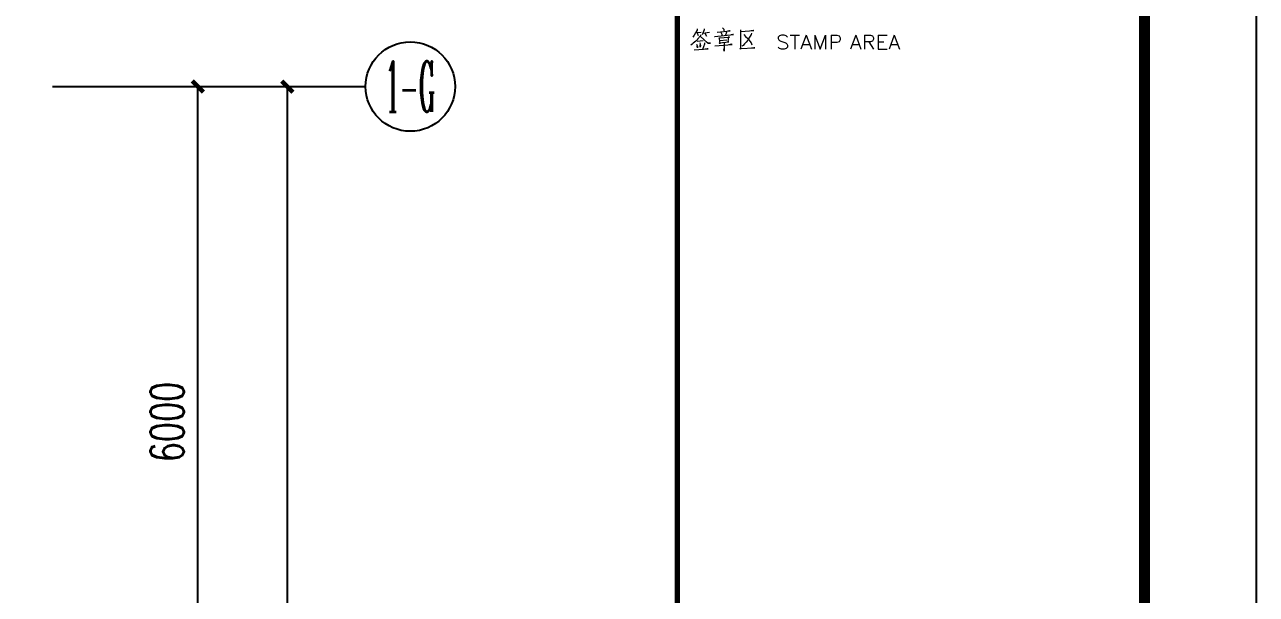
# Model space of a CAD drawing. Extents: x -6243262 to 3079315, y -2914302 to 172723.
# Drawn here: x -5502031 to -5491014, y -769481 to -764386 of the extents above; entities that cross this region are included whole.
import ezdxf
from ezdxf.enums import TextEntityAlignment as Align

# ---------------------------------------------------------------- set-up
doc = ezdxf.new("R2010")
doc.units = 0
doc.header["$LTSCALE"] = 1000
for name, color, linetype in [('AXIS', 3, 'Continuous'), ('AXIS_TEXT', 7, 'Continuous'), ('PUB_TITLE', 4, 'Continuous')]:
    doc.layers.add(name, color=color, linetype=linetype)
doc.styles.add('_TCH_AXIS', font='COMPLEX', dxfattribs={"bigfont": 'GBCBIG'})
doc.styles.add('_TCH_DIM_T3', font='SIMPLEX', dxfattribs={"width": 0.705882, "bigfont": 'GBCBIG'})
doc.styles.add('COMPLEX', font='COMPLEX')
doc.dimstyles.new('_TCH_ARCH&&100', dxfattribs={"dimtxt": 297.5, "dimasz": 100, "dimexe": 250, "dimexo": 300, "dimgap": 126.25, "dimtad": 1, "dimdec": 0, "dimzin": 0, "dimdsep": 46, "dimtxsty": '_TCH_DIM_T3', "dimblk": 'ARCHTICK', "dimcen": 0.09, "dimclrt": 7, "dimazin": 2, "dimtfac": 1, "dimtdec": 0, "dimtix": 1, "dimtmove": 2, "dimatfit": 3, "dimfxl": 0, "dimtolj": 1, "dimtzin": 0, "dimarcsym": 0})

# ---------------------------------------------------------------- blocks, each defined once
blk = doc.blocks.new('_AXISO')
at = {"color": 0}
blk.add_circle((0, 0), 0.5, dxfattribs=at)
at = {"layer": 'AXIS_TEXT', "color": 0, "style": 'COMPLEX', "width": 1.041667}
blk.add_attdef('A', text='', height=0.56, dxfattribs=at).set_placement((-0.25, -0.28), (0.25, -0.28), align=Align.FIT)
blk = doc.blocks.new('_ArchTick')
at = {"color": 0, "linetype": 'ByBlock', "const_width": 0.4}
blk.add_lwpolyline([(-0.5, -0.5), (0.5, 0.5)], dxfattribs=at)
blk = doc.blocks.new('*D242')
at = {"layer": 'AXIS', "color": 0, "lineweight": -2, "transparency": 16777216}
for p, q in [((1636095, -771452), (1638145, -771452)), ((1637895, -786952), (1637895, -771452)), ((1636095, -786952), (1638145, -786952))]:
    blk.add_line(p, q, dxfattribs=at)
at = {"layer": 'Defpoints', "color": 0, "transparency": 16777216}
for p in [(1635795, -771452), (1637895, -771452), (1635795, -786952)]:
    blk.add_point(p, dxfattribs=at)
at = {"layer": 'AXIS', "color": 0, "lineweight": -2, "transparency": 16777216, "xscale": 100, "yscale": 100, "zscale": 100}
for p, rotation in [((1637895, -771452), 90), ((1637895, -786952), 270)]:
    blk.add_blockref('_ArchTick', p, dxfattribs=dict(at, rotation=rotation))
at = {"layer": 'AXIS', "color": 7, "transparency": 16777216, "insert": (1637620, -779202), "char_height": 297.5, "attachment_point": 5, "rotation": 90, "style": '_TCH_DIM_T3'}
blk.add_mtext('\\A1;15500', dxfattribs=at)
blk = doc.blocks.new('*D246')
at = {"layer": 'AXIS', "color": 0, "lineweight": -2, "transparency": 16777216}
for p, q in [((1636095, -771452), (1637345, -771452)), ((1637095, -777452), (1637095, -771452)), ((1636095, -777452), (1637345, -777452))]:
    blk.add_line(p, q, dxfattribs=at)
at = {"layer": 'Defpoints', "color": 0, "transparency": 16777216}
for p in [(1635795, -771452), (1637095, -771452), (1635795, -777452)]:
    blk.add_point(p, dxfattribs=at)
at = {"layer": 'AXIS', "color": 0, "lineweight": -2, "transparency": 16777216, "xscale": 100, "yscale": 100, "zscale": 100}
for p, rotation in [((1637095, -771452), 90), ((1637095, -777452), 270)]:
    blk.add_blockref('_ArchTick', p, dxfattribs=dict(at, rotation=rotation))
at = {"layer": 'AXIS', "color": 7, "transparency": 16777216, "insert": (1636820, -774452), "char_height": 297.5, "attachment_point": 5, "rotation": 90, "style": '_TCH_DIM_T3'}
blk.add_mtext('\\A1;6000', dxfattribs=at)
blk = doc.blocks.new('TQ')
at = {"layer": 'PUB_TITLE', "const_width": 48.8}
blk.add_lwpolyline([(1746756, -758772), (1746756, -798756)], dxfattribs=at)
at = {"layer": 'PUB_TITLE'}
blk.add_lwpolyline([(1746756, -798756), (1750936, -798756), (1750936, -758772), (1746756, -758772)], close=True, dxfattribs=at)
at = {"layer": 'PUB_TITLE', "color": 140, "lineweight": 0}
for points in [[(1746965, -764478), (1746963, -764487), (1746937, -764516), (1746936, -764520), (1746923, -764535), (1746899, -764552), (1746888, -764561), (1746876, -764569)], [(1746934, -764424), (1746933, -764436), (1746920, -764460), (1746908, -764480), (1746895, -764497)], [(1746921, -764457), (1746969, -764452)], [(1746933, -764459), (1746944, -764484)], [(1746962, -764490), (1747028, -764552), (1747054, -764552), (1747028, -764551), (1747014, -764539)], [(1746995, -764424), (1746997, -764433), (1746977, -764478)], [(1746985, -764462), (1747044, -764454)], [(1747003, -764463), (1747018, -764490)], [(1747089, -764492), (1747092, -764492), (1747259, -764475), (1747253, -764473), (1747238, -764476)], [(1747112, -764454), (1747230, -764441), (1747223, -764441), (1747208, -764444)], [(1747128, -764500), (1747131, -764510), (1747137, -764558), (1747133, -764548), (1747217, -764539), (1747212, -764541), (1747218, -764492), (1747220, -764500), (1747131, -764508)], [(1747146, -764452), (1747153, -764470), (1747153, -764484)], [(1747161, -764414), (1747171, -764427), (1747172, -764431), (1747172, -764441)], [(1747194, -764449), (1747195, -764456), (1747186, -764480)], [(1747320, -764431), (1747322, -764447), (1747322, -764605), (1747316, -764600), (1747450, -764593), (1747440, -764592), (1747419, -764595)], [(1747325, -764446), (1747442, -764439), (1747437, -764437), (1747418, -764441)], [(1747419, -764462), (1747416, -764475), (1747408, -764488), (1747396, -764508), (1747386, -764525), (1747371, -764542), (1747357, -764559), (1747344, -764571), (1747334, -764577)], [(1747350, -764475), (1747367, -764492), (1747386, -764511), (1747404, -764535), (1747416, -764549), (1747424, -764567)], [(1747743, -764498), (1747731, -764486), (1747713, -764480), (1747689, -764480), (1747671, -764486), (1747659, -764498), (1747659, -764510), (1747665, -764522), (1747671, -764527), (1747683, -764534), (1747719, -764546), (1747731, -764552), (1747737, -764558), (1747743, -764569), (1747743, -764588), (1747731, -764599), (1747713, -764605), (1747689, -764605), (1747671, -764599), (1747659, -764588)], [(1747767, -764480), (1747850, -764480)], [(1747808, -764480), (1747808, -764605)], [(1747910, -764480), (1747862, -764605)], [(1747910, -764480), (1747957, -764605)], [(1747987, -764480), (1747987, -764605)], [(1747987, -764480), (1748035, -764605), (1748083, -764480), (1748083, -764605)], [(1748131, -764480), (1748131, -764605)], [(1748131, -764480), (1748184, -764480), (1748203, -764486), (1748208, -764492), (1748214, -764504), (1748214, -764522), (1748208, -764534), (1748203, -764540), (1748184, -764546), (1748131, -764546)], [(1748352, -764480), (1748304, -764605)], [(1748352, -764480), (1748399, -764605)], [(1748429, -764480), (1748429, -764605)], [(1748429, -764480), (1748483, -764480), (1748501, -764486), (1748506, -764492), (1748512, -764504), (1748512, -764516), (1748506, -764527), (1748501, -764534), (1748483, -764540), (1748429, -764540)], [(1748554, -764480), (1748554, -764605)], [(1748554, -764480), (1748632, -764480)], [(1748697, -764480), (1748650, -764605)], [(1748697, -764480), (1748745, -764605)], [(1746906, -764612), (1747031, -764603), (1747023, -764603), (1747005, -764605)], [(1746927, -764561), (1746936, -764582), (1746936, -764592), (1746934, -764579)], [(1746987, -764531), (1746934, -764538)], [(1746959, -764548), (1746965, -764573), (1746962, -764586), (1746962, -764567)], [(1747000, -764549), (1747000, -764561), (1746980, -764607)], [(1747093, -764576), (1747248, -764564), (1747240, -764562), (1747218, -764567)], [(1747135, -764529), (1747199, -764523)], [(1747174, -764548), (1747174, -764624), (1747172, -764612), (1747174, -764600)], [(1747880, -764563), (1747940, -764563)], [(1748321, -764563), (1748382, -764563)], [(1748470, -764540), (1748512, -764605)], [(1748554, -764540), (1748602, -764540)], [(1748554, -764605), (1748632, -764605)], [(1748668, -764563), (1748727, -764563)]]:
    blk.add_lwpolyline(points, dxfattribs=at)
blk = doc.blocks.new('66')
at = {"layer": 'AXIS', "color": 8}
blk.add_line((1635795.1, -771452.2), (1638595.1, -771452.2), dxfattribs=at)
ref = blk.add_blockref('_AXISO', (1638995.1, -771452.2), dxfattribs=dict(at, xscale=800, yscale=800, zscale=800))
ref.add_attrib('A', '1-G', dxfattribs={"layer": 'AXIS_TEXT', "color": 8, "height": 452.55, "style": '_TCH_AXIS', "width": 0.355932}).set_placement((1638768.8, -771678.5), (1639221.4, -771678.5), align=Align.FIT)
for p1, distance, picture, middle in [((1635795.1, -786952.2), -2100, '*D242', (1637620.1, -779202.2)), ((1635795.1, -777452.2), -1300, '*D246', (1636820.1, -774452.2))]:
    dim = blk.add_aligned_dim(p1=p1, p2=(1635795.1, -771452.2), distance=distance, dimstyle='_TCH_ARCH&&100', dxfattribs=at)
    dim.commit()
    dim.dimension.update_dxf_attribs({"geometry": picture, "text_midpoint": middle})

msp = doc.modelspace()

# ---------------------------------------------------------------- linework, layer by layer
at = {"layer": 'PUB_TITLE'}
msp.add_lwpolyline([(-5550413.8, -799772.5), (-5491013.8, -799772.5), (-5491013.8, -757772.5), (-5550413.8, -757772.5)], close=True, dxfattribs=at)
at = {"layer": 'PUB_TITLE', "const_width": 100}
msp.add_lwpolyline([(-5548913.8, -798772.5), (-5492013.8, -798772.5), (-5492013.8, -758772.5), (-5548913.8, -758772.5)], close=True, dxfattribs=at)

# ---------------------------------------------------------------- block references
for name, p in [('TQ', (-7242949.4, 0)), ('66', (-7137576.4, 6512.4))]:
    msp.add_blockref(name, p)

doc.saveas('drawing.dxf')
